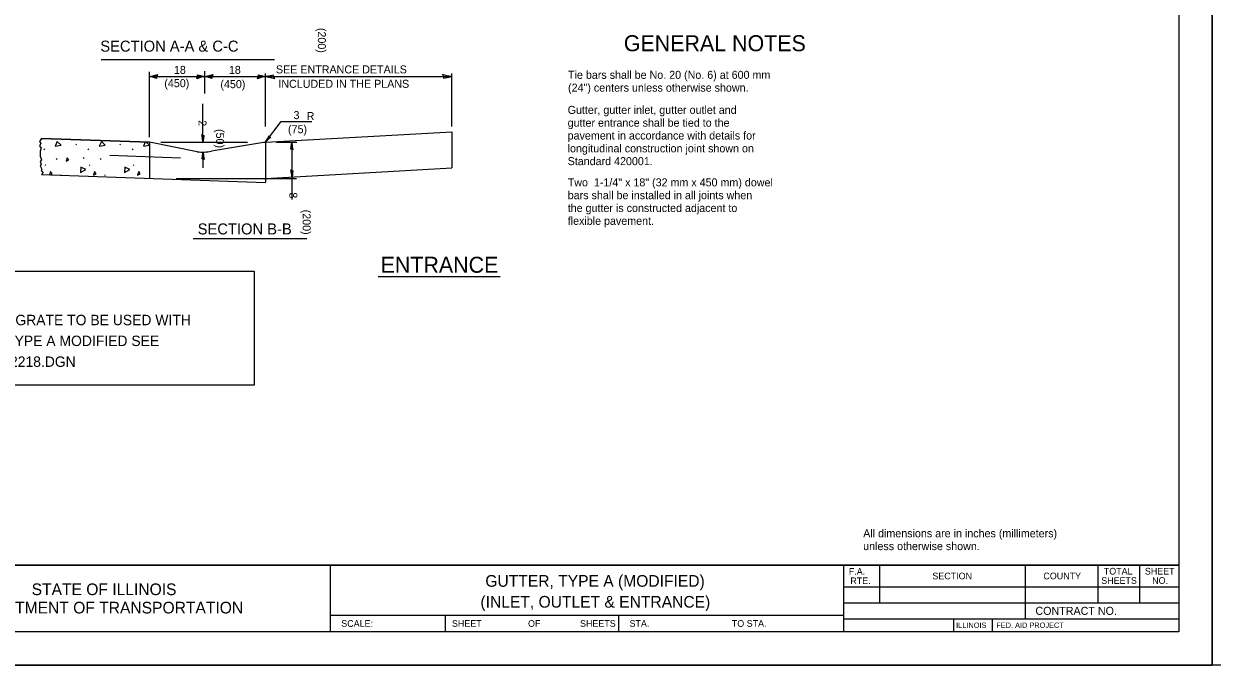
# Model space of a CAD drawing. Extents: x 1901644 to 1903004, y 132483 to 132923.
# Drawn here: x 1901967.4 to 1902323.7, y 132483.2 to 132675.4 of the extents above; entities that cross this region are included whole.
import ezdxf

# ---------------------------------------------------------------- set-up
doc = ezdxf.new("R2010")
doc.units = 0
for name, color, linetype in [('Design_PR_Back of Gutter or Curb line', 7, 'Continuous'), ('Design_PR_EOP', 7, 'Continuous'), ('Design_PR_Roadway Dimensions', 7, 'Continuous'), ('Level 48', 7, 'Continuous'), ('Sheets_50 Reference Boundary', 7, 'Continuous'), ('Sheets_General Details', 7, 'Continuous'), ('Sheets_Printer Plotting Border', 7, 'Continuous'), ('Topo_Building', 7, 'Continuous')]:
    doc.layers.add(name, color=color, linetype=linetype)

msp = doc.modelspace()

# ---------------------------------------------------------------- linework, layer by layer
at = {"layer": 'Design_PR_Back of Gutter or Curb line'}
for p, q in [((1902039.9, 132639.91), (1902095.73, 132643.08)), ((1902095.73, 132643.08), (1902095.73, 132632.28)), ((1902019.43, 132637.08), (1902005.1, 132639.91)), ((1902039.24, 132639.8), (1902023.66, 132637.24)), ((1902039.9, 132639.91), (1902039.9, 132627.89)), ((1902039.9, 132629.11), (1902095.73, 132632.28))]:
    msp.add_line(p, q, dxfattribs=at)
for centre, radius, start, end in [((1902040.17, 132633.88), 6, 92.5966, 98.8641), ((1902039.9, 132639.82), 0.09, 86.3196, 98.857), ((1902021, 132651.21), 14.22, 263.6661, 280.8101)]:
    msp.add_arc(centre, radius, start, end, dxfattribs=at)
at = {"layer": 'Design_PR_EOP'}
for p, q in [((1902005.1, 132639.91), (1901972.72, 132641.04)), ((1902005.1, 132639.91), (1901972.72, 132641.04)), ((1901972.72, 132641.04), (1902005.1, 132639.91)), ((1901972.72, 132641.04), (1902005.1, 132639.91)), ((1901972.72, 132641.04), (1902005.1, 132639.91)), ((1901983.2, 132639.2), (1901983.01, 132639.32)), ((1901996.43, 132639.2), (1901996.24, 132639.32)), ((1902005.1, 132639.91), (1902005.1, 132629.11)), ((1901973.42, 132637.79), (1901973.71, 132637.92)), ((1901985.25, 132635.2), (1901985.54, 132635.33)), ((1901986.65, 132637.79), (1901986.94, 132637.92)), ((1901999.88, 132637.79), (1902000.17, 132637.92)), ((1901974.05, 132632.93), (1901973.85, 132633.05)), ((1901977.13, 132634.88), (1901977.42, 132635.01)), ((1901987.28, 132632.93), (1901987.08, 132633.05)), ((1901990.36, 132634.88), (1901990.65, 132635.01)), ((1902000.51, 132632.93), (1902000.31, 132633.05)), ((1901972.72, 132630.24), (1902039.9, 132627.89)), ((1901978.47, 132630.04), (1901978.73, 132630.15)), ((1901991.67, 132630.02), (1901991.96, 132630.15))]:
    msp.add_line(p, q, dxfattribs=at)
for points in [[(1901972.72, 132641.04), (1901972.14, 132640.14), (1901972.51, 132639.55), (1901972.14, 132638.89), (1901972.65, 132638.16), (1901972.29, 132637.21), (1901972.36, 132636.77), (1901972.29, 132635.74), (1901972.73, 132634.65), (1901972.29, 132634.14), (1901972.65, 132633.33), (1901972.29, 132632.89), (1901972.87, 132631.86), (1901972.58, 132631.42), (1901973.24, 132630.77), (1901972.72, 132630.24)], [(1901976.8, 132638.77), (1901978.62, 132639.02), (1901977.44, 132640.17), (1901976.81, 132638.8)], [(1901990.03, 132638.77), (1901991.85, 132639.02), (1901990.67, 132640.17), (1901990.04, 132638.8)], [(1902003.26, 132638.77), (1902005.08, 132639.02), (1902004.14, 132639.94)], [(1902003.8, 132639.95), (1902003.27, 132638.8)], [(1901980.09, 132634.25), (1901980.89, 132634.63), (1901980.41, 132635.27), (1901980.09, 132634.25)], [(1901984.39, 132630.88), (1901986.02, 132631.75), (1901984.52, 132632.42), (1901984.39, 132630.92)], [(1901997.61, 132630.88), (1901999.25, 132631.75), (1901997.75, 132632.42), (1901997.61, 132630.92)], [(1901975.22, 132630.15), (1901975.88, 132630.47), (1901975.4, 132631.11), (1901975.1, 132630.15)], [(1901988.31, 132630.08), (1901989.11, 132630.47), (1901988.63, 132631.11), (1901988.31, 132630.08)], [(1902001.54, 132630.08), (1902002.34, 132630.47), (1902001.86, 132631.11), (1902001.54, 132630.08)]]:
    msp.add_lwpolyline(points, dxfattribs=at)
at = {"layer": 'Design_PR_Roadway Dimensions'}
for p, q in [((1902005.1, 132641.49), (1902005.1, 132661.03)), ((1902021.66, 132654.56), (1902021.66, 132661.18)), ((1902039.9, 132644.65), (1902039.9, 132660.48)), ((1902095.73, 132644.65), (1902095.73, 132660.48)), ((1902005.1, 132659.6), (1902021.66, 132659.6)), ((1902021.66, 132659.6), (1902039.9, 132659.6)), ((1902039.9, 132659.6), (1902095.73, 132659.6)), ((1902021.13, 132639.92), (1902021.13, 132651.42)), ((1902008.47, 132639.91), (1902034.53, 132639.91)), ((1902043.11, 132639.91), (1902049.32, 132639.91)), ((1902047.77, 132639.91), (1902047.77, 132622.75)), ((1902021.17, 132632.25), (1902021.17, 132637)), ((1902013.08, 132629.11), (1902049.19, 132629.11))]:
    msp.add_line(p, q, dxfattribs=at)
for points in [[(1902007.3, 132659.66), (1902007.23, 132659.07), (1902006.29, 132659.32), (1902005.1, 132659.6), (1902006.38, 132659.92), (1902007.5, 132660.27), (1902007.3, 132659.66), (1902007.2, 132659.27), (1902005.9, 132659.6), (1902007.32, 132660.05), (1902007.11, 132659.55), (1902006.51, 132659.62), (1902007.09, 132659.78)], [(1902019.46, 132659.55), (1902019.53, 132660.13), (1902020.46, 132659.88), (1902021.66, 132659.6), (1902020.38, 132659.29), (1902019.26, 132658.93), (1902019.46, 132659.55), (1902019.56, 132659.93), (1902020.85, 132659.6), (1902019.44, 132659.15), (1902019.65, 132659.65), (1902020.24, 132659.58), (1902019.67, 132659.43)], [(1902023.86, 132659.66), (1902023.79, 132659.07), (1902022.86, 132659.32), (1902021.66, 132659.6), (1902022.94, 132659.92), (1902024.06, 132660.27), (1902023.86, 132659.66), (1902023.77, 132659.27), (1902022.47, 132659.6), (1902023.89, 132660.05), (1902023.68, 132659.55), (1902023.08, 132659.62), (1902023.65, 132659.78)], [(1902037.69, 132659.55), (1902037.77, 132660.13), (1902038.7, 132659.88), (1902039.9, 132659.6), (1902038.62, 132659.29), (1902037.5, 132658.93), (1902037.69, 132659.55), (1902037.79, 132659.93), (1902039.09, 132659.6), (1902037.67, 132659.15), (1902037.88, 132659.65), (1902038.48, 132659.58), (1902037.9, 132659.43)], [(1902039.9, 132639.91), (1902044.62, 132646.11), (1902053.78, 132646.11)], [(1902021.1, 132642.02), (1902021.42, 132641.95), (1902021.28, 132641.06), (1902021.13, 132639.92), (1902020.97, 132641.14), (1902020.78, 132642.21), (1902021.1, 132642.02), (1902021.31, 132641.93), (1902021.13, 132640.69), (1902020.89, 132642.04), (1902021.16, 132641.84), (1902021.12, 132641.27), (1902021.04, 132641.82)], [(1902041.14, 132641.59), (1902041.35, 132641.35), (1902040.71, 132640.72), (1902039.9, 132639.91), (1902040.5, 132640.98), (1902041, 132641.94), (1902041.14, 132641.59), (1902041.25, 132641.39), (1902040.36, 132640.52), (1902040.99, 132641.74), (1902041.08, 132641.42), (1902040.71, 132640.99), (1902040.97, 132641.47)], [(1902047.8, 132637.81), (1902047.48, 132637.88), (1902047.62, 132638.77), (1902047.77, 132639.91), (1902047.93, 132638.69), (1902048.12, 132637.62), (1902047.8, 132637.81), (1902047.59, 132637.9), (1902047.77, 132639.14), (1902048.01, 132637.79), (1902047.74, 132637.99), (1902047.78, 132638.55), (1902047.86, 132638.01)], [(1902021.2, 132634.9), (1902020.88, 132634.97), (1902021.02, 132635.86), (1902021.17, 132637), (1902021.33, 132635.78), (1902021.52, 132634.71), (1902021.2, 132634.9), (1902020.99, 132635), (1902021.17, 132636.23), (1902021.41, 132634.88), (1902021.14, 132635.08), (1902021.18, 132635.65), (1902021.26, 132635.1)], [(1902047.82, 132631.45), (1902048.13, 132631.38), (1902048, 132630.49), (1902047.85, 132629.35), (1902047.68, 132630.57), (1902047.49, 132631.64), (1902047.82, 132631.45), (1902048.02, 132631.36), (1902047.85, 132630.12), (1902047.61, 132631.47), (1902047.88, 132631.27), (1902047.84, 132630.7), (1902047.76, 132631.25)]]:
    msp.add_lwpolyline(points, dxfattribs=at)
for points in [[(1902092.98, 132660.18), (1902093.21, 132659.65), (1902093.29, 132659.14), (1902094.36, 132659.36), (1902095.73, 132659.6), (1902094.26, 132659.87)], [(1902042.64, 132659.03), (1902042.42, 132659.55), (1902042.33, 132660.06), (1902041.27, 132659.84), (1902039.9, 132659.6), (1902041.36, 132659.33)]]:
    msp.add_lwpolyline(points, close=True, dxfattribs=at)
at = {"layer": 'Level 48'}
msp.add_lwpolyline([(1901643.75, 132923.2), (1902323.75, 132923.2), (1902323.75, 132483.2), (1901643.75, 132483.2)], close=True, dxfattribs=at)
at = {"layer": 'Sheets_50 Reference Boundary'}
msp.add_lwpolyline([(1901683.75, 132913.19), (1902313.75, 132913.19), (1902313.75, 132513.2), (1901683.75, 132513.2)], close=True, dxfattribs=at)
at = {"layer": 'Sheets_General Details'}
for p, q in [((1902323.75, 132923.2), (1902323.75, 132483.2)), ((1902323.75, 132483.2), (1902323.75, 132923.2)), ((1901990.58, 132664.72), (1902042.62, 132664.72)), ((1902018.21, 132611.09), (1902052.32, 132611.09)), ((1902073.62, 132599.73), (1902110.21, 132599.73)), ((1901683.75, 132513.2), (1902313.75, 132513.2)), ((1902059.23, 132513.2), (1902059.23, 132493.2)), ((1902213.23, 132513.2), (1902213.23, 132493.2)), ((1902224.03, 132513.2), (1902224.03, 132501.89)), ((1902267.63, 132513.2), (1902267.63, 132497.09)), ((1902289.48, 132513.2), (1902289.48, 132501.89)), ((1902301.89, 132513.2), (1902301.89, 132501.89)), ((1902313.75, 132513.2), (1902313.75, 132513.2)), ((1902213.23, 132506.69), (1902313.75, 132506.69)), ((1902213.23, 132501.89), (1902313.75, 132501.89)), ((1902059.23, 132498.2), (1902213.23, 132498.2)), ((1902093.75, 132498.2), (1902093.75, 132493.2)), ((1902145.75, 132498.2), (1902145.75, 132493.2)), ((1902213.23, 132497.09), (1902313.75, 132497.09)), ((1902246.17, 132497.09), (1902246.17, 132493.2)), ((1902257.77, 132497.09), (1902257.77, 132493.2)), ((1902323.75, 132483.2), (1901643.75, 132483.2)), ((1903003.75, 132483.2), (1902323.75, 132483.2))]:
    msp.add_line(p, q, dxfattribs=at)
for points in [[(1901683.75, 132913.2), (1902313.75, 132913.2), (1902313.75, 132493.2), (1901683.75, 132493.2)], [(1901923.34, 132601.32), (1902036.51, 132601.32), (1902036.51, 132567.1), (1901923.34, 132567.1)]]:
    msp.add_lwpolyline(points, close=True, dxfattribs=at)
at = {"layer": 'Sheets_Printer Plotting Border'}
msp.add_lwpolyline([(1901643.75, 132483.2), (1902323.75, 132483.2), (1902323.75, 132923.2), (1901643.75, 132923.2)], close=True, dxfattribs=at)
at = {"layer": 'Topo_Building'}
msp.add_line((1901993.21, 132636.04), (1902014.36, 132635.3), dxfattribs=at)

# ---------------------------------------------------------------- texts
at = {"layer": 'Design_PR_Roadway Dimensions'}
for s, rotation, p in [('(200)', 270.1025, (1902055.58, 132674.2)), ('(50)', 270, (1902025.07, 132643.88)), ('(200)', 270.1025, (1902051.02, 132619.72))]:
    msp.add_text(s, height=2.4, rotation=rotation, dxfattribs=at).set_placement(p)
for s, p in [('SEE ENTRANCE DETAILS ', (1902043.02, 132660.56)), ('(450)', (1902009.55, 132656.43)), ('(450)', (1902026.36, 132656.14)), ('INCLUDED IN THE PLANS', (1902043.74, 132656.24)), ('R', (1902052.24, 132646.58)), ('(75)', (1902046.64, 132642.64))]:
    msp.add_text(s, height=2.4, dxfattribs=at).set_placement(p)
at = {"layer": 'Level 48'}
for s, p in [('18', (1902012.43, 132660.41)), ('18', (1902028.91, 132660.41)), ('3', (1902048.29, 132646.86))]:
    msp.add_text(s, height=2.4, dxfattribs=at).set_placement(p)
for s, rotation, p in [('2', 270, (1902019.8, 132646.52)), ('8', 273.116, (1902046.98, 132624.83))]:
    msp.add_text(s, height=2.4, rotation=rotation, dxfattribs=at).set_placement(p)
at = {"layer": 'Sheets_General Details'}
for s, height, p in [('GENERAL NOTES', 4.8, (1902147.32, 132667.2)), ('SECTION A-A & C-C', 3.3, (1901990.36, 132667.08)), ('Tie bars shall be No. 20 (No. 6) at 600 mm', 2.4, (1902130.6, 132658.93)), ('(24") centers unless otherwise shown.', 2.4, (1902130.6, 132655.09)), ('Gutter, gutter inlet, gutter outlet and ', 2.4, (1902130.48, 132648.42)), ('gutter entrance shall be tied to the', 2.4, (1902130.48, 132644.58)), ('pavement in accordance with details for', 2.4, (1902130.48, 132640.74)), ('longitudinal construction joint shown on ', 2.4, (1902130.48, 132636.9)), ('Standard 420001.', 2.4, (1902130.48, 132633.06)), ('Two  1-1/4" x 18" (32 mm x 450 mm) dowel ', 2.4, (1902130.51, 132626.7)), ('bars shall be installed in all joints when ', 2.4, (1902130.51, 132622.86)), ('the gutter is constructed adjacent to ', 2.4, (1902130.51, 132619.02)), ('flexible pavement.', 2.4, (1902130.51, 132615.17)), ('SECTION B-B', 3.3, (1902019.56, 132612.3)), ('ENTRANCE', 4.8, (1902074.4, 132600.81)), ('FOR FRAME AND GRATE TO BE USED WITH', 3.12, (1901929.2, 132585.09)), ('CONC. GUTTER TYPE A MODIFIED SEE ', 3.12, (1901929.2, 132578.85)), ('CADD FILE : CAD2218.DGN', 3.12, (1901929.2, 132572.61)), ('All dimensions are in inches (millimeters)', 2.4, (1902219.09, 132521.53)), ('unless otherwise shown.', 2.4, (1902219.09, 132517.69)), ('F.A.  ', 2, (1902214.77, 132510.29)), ('SECTION', 2, (1902239.83, 132508.94)), ('COUNTY', 2, (1902273.12, 132508.94)), ('TOTAL', 2, (1902291.24, 132510.37)), ('SHEET', 2, (1902303.54, 132510.37)), ('STATE OF ILLINOIS', 3.5, (1901969.77, 132504.2)), ('GUTTER, TYPE A (MODIFIED)', 3.5, (1902105.8, 132506.71)), ('RTE.', 2, (1902215.24, 132507.49)), ('SHEETS', 2, (1902290.46, 132507.57)), ('NO.', 2, (1902305.74, 132507.57)), ('(INLET, OUTLET & ENTRANCE)', 3.5, (1902104.33, 132500.45)), ('DEPARTMENT OF TRANSPORTATION', 3.5, (1901948.68, 132498.7)), ('CONTRACT NO.      ', 2.4, (1902270.74, 132498.29)), ('SCALE:          ', 2, (1902062.61, 132494.7)), ('SHEET', 2, (1902095.79, 132494.7)), ('OF', 2, (1902118.6, 132494.7)), ('SHEETS', 2, (1902134.19, 132494.7)), ('STA.', 2, (1902149.04, 132494.7)), ('TO STA.', 2, (1902179.71, 132494.7)), ('ILLINOIS', 1.6, (1902246.96, 132494.38)), ('FED. AID PROJECT', 1.6, (1902258.99, 132494.38))]:
    msp.add_text(s, height=height, dxfattribs=at).set_placement(p)

doc.saveas('drawing.dxf')
